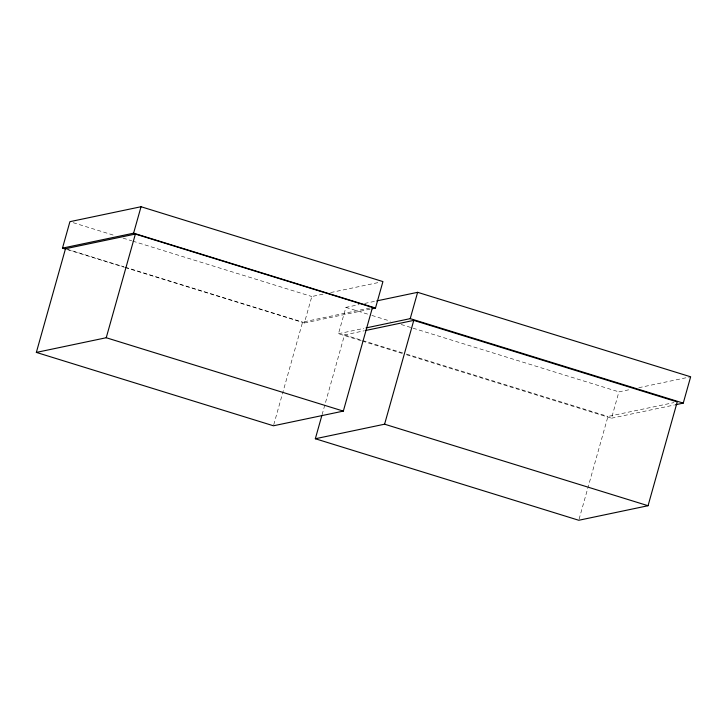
<?xml version="1.0" encoding="UTF-8"?>
<svg xmlns="http://www.w3.org/2000/svg" width="727" height="727" viewBox="0 0 727 727"><rect width="100%" height="100%" fill="white"/><g stroke="black" fill="none" stroke-linecap="round" stroke-linejoin="round"><path stroke-width="0.55" stroke-dasharray="3.63 2.73" d="M273.761 424.695L302.596 322.106L371.37 307.657M125.398 267.591L304.377 322.97L311.81 296.525L324.033 293.953M361.237 340.754L338.482 333.711L345.888 307.394L359.129 304.604M322.088 414.708L344.516 334.929L364.3 330.776M579.092 519.169L607.963 416.453L673.929 402.594M406.747 354.831L611.516 418.198L618.913 391.871L631.054 389.327M330.703 292.554L379.594 282.285M364.645 303.45L375.686 301.132M304.377 322.97L371.052 308.966M338.482 333.711L363.873 328.377M638.779 387.7L690.65 376.804M611.516 418.198L674.42 404.984M73.173 222.68L114.393 235.439M123.063 238.12L131.741 240.81M132.832 241.146L311.81 296.525M345.888 307.394L370.806 315.1M371.888 315.436L390.308 321.134M401.14 324.487L411.973 327.841M413.054 328.177L618.913 391.871M344.516 334.929L405.23 353.722M406.311 354.058L607.963 416.453M66.575 249.07L123.963 266.827M125.044 267.163L302.596 322.106M67.902 249.797L124.308 267.254M362.319 341.081L402.413 353.486"/><path stroke-width="1.09" d="M65.739 249.134L62.477 248.125L69.919 221.671L141.038 206.732L382.929 281.585L375.495 308.039L372.16 308.739M36.35 352.413L65.494 248.734L135.376 234.058L372.478 307.421L343.335 411.109L273.452 425.786L36.35 352.413L106.233 337.737L343.335 411.109M62.477 248.125L133.595 233.185L141.038 206.732M106.233 337.737L135.376 234.058M365.399 330.54L413.772 320.38L677.228 401.904L648.048 505.719L578.783 520.268L315.336 438.744L321.779 415.799M366.081 327.913L410.219 318.644L417.625 292.318L690.65 376.804L683.253 403.121L675.528 404.748M315.336 438.744L384.592 424.195L413.772 320.38M376.786 300.896L417.625 292.318M410.219 318.644L683.253 403.121M133.595 233.185L375.495 308.039M384.592 424.195L648.048 505.719"/></g></svg>
